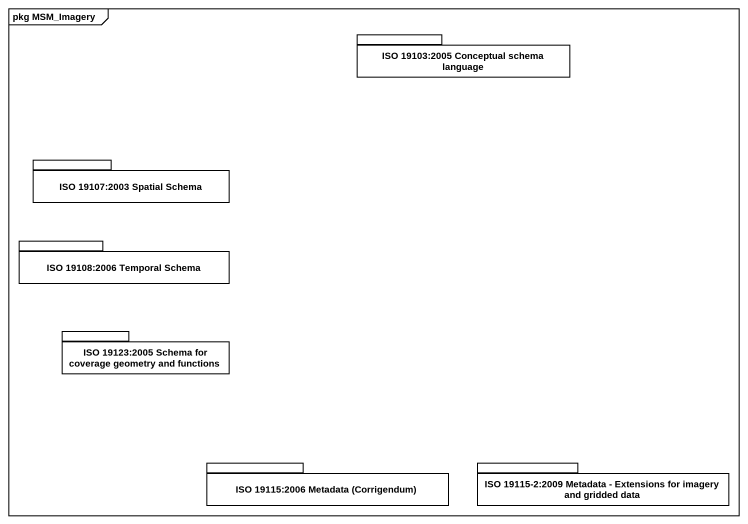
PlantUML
@startuml
mainframe pkg MSM_Imagery
package "ISO 19103:2005 Conceptual schema language" as ISO_19103_2005_Conceptual {
}
package "ISO 19107:2003 Spatial Schema" as ISO_19107_2003_Spatial {
}
package "ISO 19108:2006 Temporal Schema" as ISO_19108_2006_Temporal {
}
package "ISO 19123:2005 Schema for coverage geometry and functions" as ISO_19123_2005_Schema_for {
}
package "ISO 19115:2006 Metadata (Corrigendum)" as ISO_19115_2006_Metadata {
}
package "ISO 19115-2:2009 Metadata - Extensions for imagery and gridded data" as ISO_19115_2_2009_Metadata {
}
@enduml
